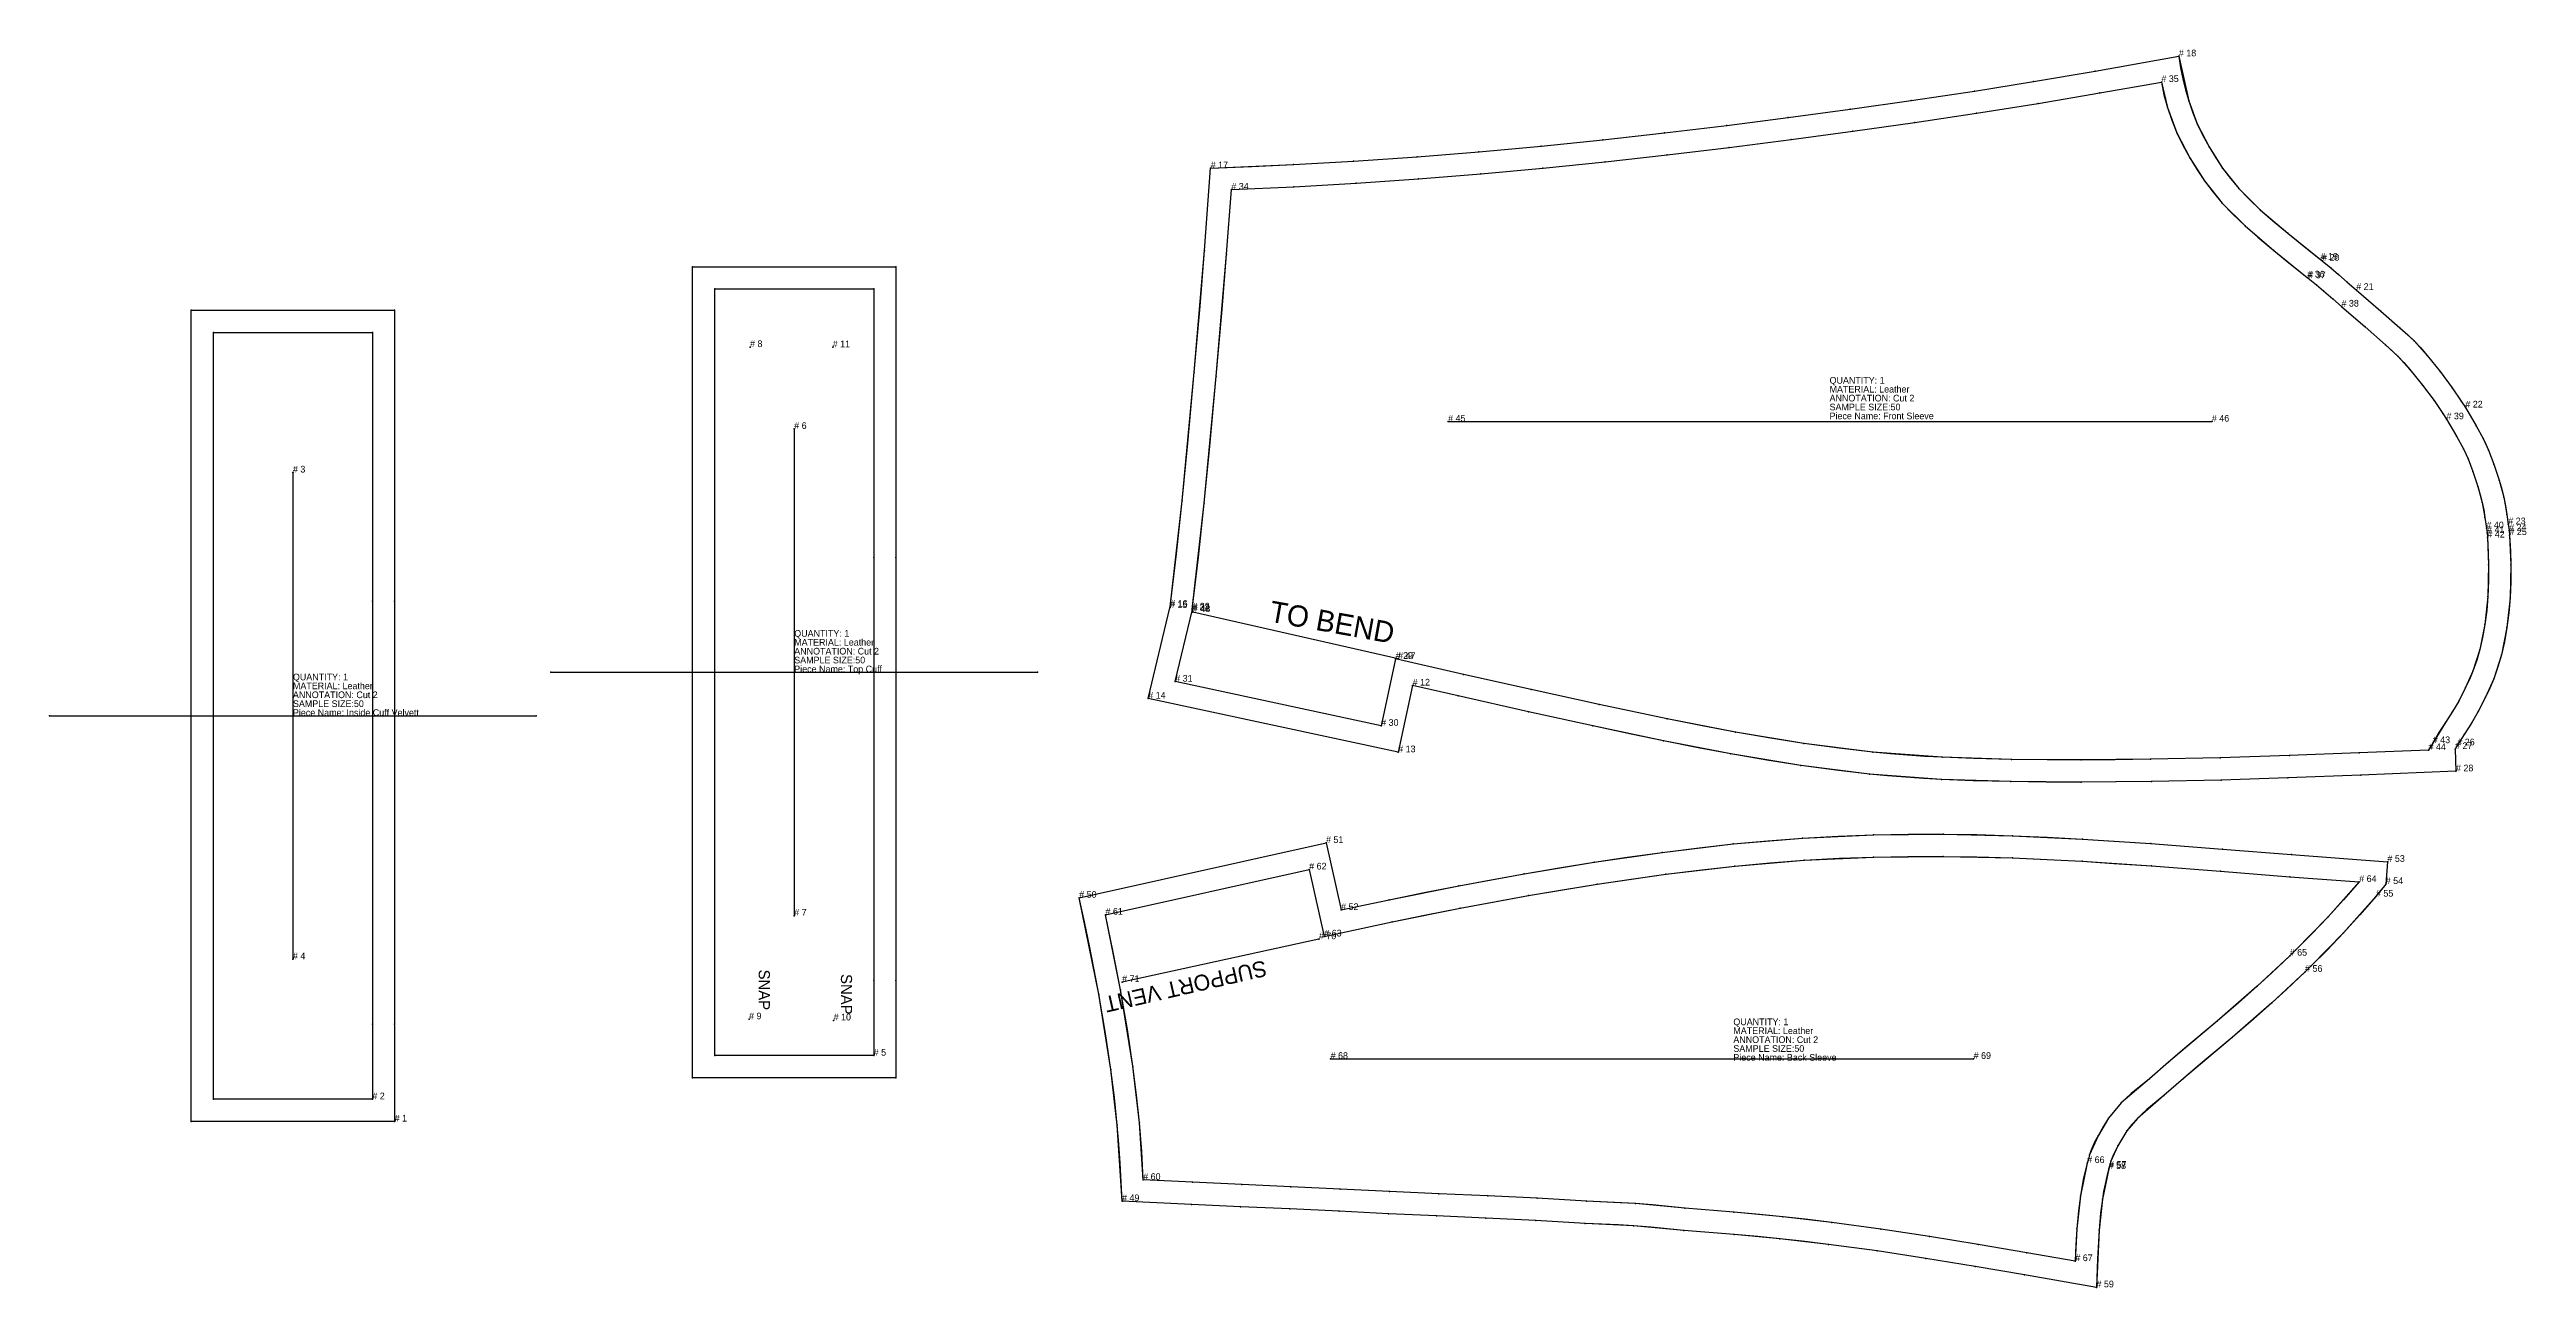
# Model space of a CAD drawing. Extents: x -8402 to 434, y -368 to 2685.
# Drawn here: x -6292 to -5178, y 2129 to 2685 of the extents above; entities that cross this region are included whole.
import ezdxf

# ---------------------------------------------------------------- set-up
doc = ezdxf.new("R2010")
doc.units = 0

# ---------------------------------------------------------------- blocks, each defined once
blk = doc.blocks.new('Inside Cuff Velvett_501')
at = {"layer": '1'}
blk.add_lwpolyline([(-6136.79, 2203.28), (-6228.25, 2203.28), (-6228.25, 2568), (-6136.79, 2568), (-6136.79, 2437.1899), (-6136.79, 2247.05), (-6136.79, 2203.28)], close=True, dxfattribs=at)
at = {"layer": '14'}
blk.add_lwpolyline([(-6146.79, 2213.28), (-6218.25, 2213.28), (-6218.25, 2558), (-6146.79, 2558), (-6146.79, 2437.1899), (-6146.79, 2247.05), (-6146.79, 2213.28)], close=True, dxfattribs=at)
at = {"layer": '2'}
for p in [(-6228.25, 2568), (-6136.79, 2568), (-6218.25, 2558), (-6146.79, 2558), (-6182.52, 2495.0601), (-6146.79, 2437.1899), (-6136.79, 2437.1899), (-6291.9399, 2385.6399), (-6073.1001, 2385.6399), (-6182.52, 2276.22), (-6146.79, 2247.05), (-6136.79, 2247.05), (-6218.25, 2213.28), (-6146.79, 2213.28), (-6228.25, 2203.28), (-6136.79, 2203.28)]:
    blk.add_point(p, dxfattribs=at)
at = {"layer": '4'}
for p in [(-6146.79, 2437.1899, 5), (-6136.79, 2437.1899, 5), (-6146.79, 2247.05, 5), (-6136.79, 2247.05, 5)]:
    blk.add_point(p, dxfattribs=at)
at = {"layer": '5'}
blk.add_line((-6291.9399, 2385.6399), (-6073.1001, 2385.6399), dxfattribs=at)
at = {"layer": '7'}
blk.add_line((-6182.52, 2495.0601), (-6182.52, 2276.22), dxfattribs=at)
at = {"layer": '84'}
blk.add_lwpolyline([(-6136.79, 2203.28), (-6228.25, 2203.28), (-6228.25, 2568), (-6136.79, 2568), (-6136.79, 2437.1899), (-6136.79, 2247.05), (-6136.79, 2203.28)], close=True, dxfattribs=at)
at = {"layer": '87'}
blk.add_lwpolyline([(-6146.79, 2213.28), (-6218.25, 2213.28), (-6218.25, 2558), (-6146.79, 2558), (-6146.79, 2437.1899), (-6146.79, 2247.05), (-6146.79, 2213.28)], close=True, dxfattribs=at)
at = {"layer": '1'}
for s, p in [('ANNOTATION: Cut 2', (-6182.5098, 2393.6299)), ('QUANTITY: 1', (-6182.5098, 2401.6299)), ('MATERIAL: Leather', (-6182.5098, 2397.6299)), ('SAMPLE SIZE:50', (-6182.5098, 2389.6299)), ('Piece Name: Inside Cuff Velvett', (-6182.5098, 2385.6299)), ('# 1', (-6136.79, 2203.28))]:
    blk.add_text(s, height=3, dxfattribs=at).set_placement(p)
at = {"layer": '14'}
blk.add_text('# 2', height=3, dxfattribs=at).set_placement((-6146.79, 2213.28))
at = {"layer": '7'}
for s, p in [('# 3', (-6182.52, 2495.0601)), ('# 4', (-6182.52, 2276.22))]:
    blk.add_text(s, height=3, dxfattribs=at).set_placement(p)
blk = doc.blocks.new('Top Cuff_502')
at = {"layer": '1'}
blk.add_lwpolyline([(-5911.3999, 2222.8799), (-6002.8599, 2222.8799), (-6002.8599, 2587.6001), (-5911.3999, 2587.6001), (-5911.3999, 2456.79), (-5911.3999, 2266.6499), (-5911.3999, 2222.8799)], close=True, dxfattribs=at)
at = {"layer": '13'}
for p in [(-5977.0098, 2551.45, 10), (-5939.8301, 2551.3501, 10), (-5977.4199, 2249.25, 10), (-5939.4199, 2248.73, 10)]:
    blk.add_point(p, dxfattribs=at)
at = {"layer": '14'}
blk.add_lwpolyline([(-5921.3999, 2232.8799), (-5992.8599, 2232.8799), (-5992.8599, 2577.6001), (-5921.3999, 2577.6001), (-5921.3999, 2456.79), (-5921.3999, 2266.6499), (-5921.3999, 2232.8799)], close=True, dxfattribs=at)
at = {"layer": '2'}
for p in [(-6002.8599, 2587.6001), (-5911.3999, 2587.6001), (-5992.8599, 2577.6001), (-5921.3999, 2577.6001), (-5957.1299, 2514.6599), (-5921.3999, 2456.79), (-5911.3999, 2456.79), (-6066.5498, 2405.24), (-5847.71, 2405.24), (-5957.1299, 2295.8201), (-5921.3999, 2266.6499), (-5911.3999, 2266.6499), (-5992.8599, 2232.8799), (-5921.3999, 2232.8799), (-6002.8599, 2222.8799), (-5911.3999, 2222.8799)]:
    blk.add_point(p, dxfattribs=at)
at = {"layer": '4'}
for p in [(-5921.3999, 2456.79, 5), (-5911.3999, 2456.79, 5), (-5921.3999, 2266.6499, 5), (-5911.3999, 2266.6499, 5)]:
    blk.add_point(p, dxfattribs=at)
at = {"layer": '5'}
blk.add_line((-6066.5498, 2405.24), (-5847.71, 2405.24), dxfattribs=at)
at = {"layer": '7'}
blk.add_line((-5957.1299, 2514.6599), (-5957.1299, 2295.8201), dxfattribs=at)
at = {"layer": '84'}
blk.add_lwpolyline([(-5911.3999, 2222.8799), (-6002.8599, 2222.8799), (-6002.8599, 2587.6001), (-5911.3999, 2587.6001), (-5911.3999, 2456.79), (-5911.3999, 2266.6499), (-5911.3999, 2222.8799)], close=True, dxfattribs=at)
at = {"layer": '87'}
blk.add_lwpolyline([(-5921.3999, 2232.8799), (-5992.8599, 2232.8799), (-5992.8599, 2577.6001), (-5921.3999, 2577.6001), (-5921.3999, 2456.79), (-5921.3999, 2266.6499), (-5921.3999, 2232.8799)], close=True, dxfattribs=at)
at = {"layer": '1'}
for s, p in [('QUANTITY: 1', (-5957.1201, 2421.23)), ('MATERIAL: Leather', (-5957.1201, 2417.23)), ('ANNOTATION: Cut 2', (-5957.1201, 2413.23)), ('SAMPLE SIZE:50', (-5957.1201, 2409.23)), ('Piece Name: Top Cuff', (-5957.1201, 2405.23))]:
    blk.add_text(s, height=3, dxfattribs=at).set_placement(p)
at = {"layer": '13'}
for s, p in [('# 8', (-5977.0098, 2551.45)), ('# 11', (-5939.8301, 2551.3501)), ('# 9', (-5977.4199, 2249.25)), ('# 10', (-5939.4199, 2248.73))]:
    blk.add_text(s, height=3, dxfattribs=at).set_placement(p)
at = {"layer": '14'}
blk.add_text('# 5', height=3, dxfattribs=at).set_placement((-5921.3999, 2232.8799))
at = {"layer": '15'}
for p in [(-5973.0801, 2271.5601), (-5936.1299, 2269.5701)]:
    blk.add_text('SNAP', height=5, rotation=270, dxfattribs=at).set_placement(p)
at = {"layer": '7'}
for s, p in [('# 6', (-5957.1299, 2514.6599)), ('# 7', (-5957.1299, 2295.8201))]:
    blk.add_text(s, height=3, dxfattribs=at).set_placement(p)
blk = doc.blocks.new('Front Sleeve_503')
at = {"layer": '1'}
blk.add_lwpolyline([(-5679.1001, 2399.28), (-5685.5898, 2369.3), (-5797.9702, 2393.3999), (-5788.21, 2434.1699), (-5788.0801, 2434.7), (-5782.7202, 2482.29), (-5777.2598, 2540.1001), (-5772.6201, 2594.8999), (-5769.9102, 2631.8501), (-5732.73, 2633.5), (-5705.7202, 2635.03), (-5677.0698, 2637.03), (-5649.3799, 2639.26), (-5621.3701, 2641.8401), (-5593.6499, 2644.6599), (-5565.8701, 2647.75), (-5537.8501, 2651.1101), (-5510.2998, 2654.6201), (-5482.4399, 2658.3701), (-5454.96, 2662.28), (-5426.4302, 2666.5701), (-5399.9502, 2670.8), (-5372.27, 2675.48), (-5334.6099, 2682.1799), (-5330.1802, 2662.1201), (-5326.3101, 2651.8701), (-5321, 2641.55), (-5314.9199, 2631.96), (-5307.6201, 2622.79), (-5298.02, 2613.2), (-5285.6401, 2602.6001), (-5270.8901, 2590.78), (-5270.21, 2590.23), (-5266.3101, 2587.0901), (-5262.79, 2584.0701), (-5258.8799, 2580.6699), (-5254.8501, 2577.1499), (-5243.8198, 2567.6599), (-5235.1899, 2560.1599), (-5228.8301, 2554.21), (-5222.9502, 2547.7), (-5217.1299, 2540.46), (-5211.6602, 2533.1101), (-5207.6201, 2527.1499), (-5205.7998, 2524.28), (-5200.9399, 2515.99), (-5197.73, 2510.28), (-5195.3799, 2505.1499), (-5193.0098, 2498.8501), (-5190.6401, 2491.6399), (-5188.5298, 2483.9199), (-5187.0898, 2476.24), (-5186.5, 2471.8), (-5186.0898, 2468.9199), (-5185.96, 2466.9399), (-5185.3398, 2453.6101), (-5185.6499, 2438.75), (-5187.0898, 2425.3301), (-5189.5498, 2413.1201), (-5193.0601, 2402.26), (-5196.6699, 2394), (-5200.0098, 2387.54), (-5202.98, 2382.3501), (-5206.3301, 2377.26), (-5209.4199, 2372.3899), (-5210.4102, 2370.72), (-5210, 2360.72), (-5252.77, 2358.99), (-5285.6099, 2357.74), (-5315.5098, 2356.8101), (-5346.9399, 2356.1101), (-5378.52, 2355.8501), (-5410.1201, 2356.1001), (-5441.3501, 2357.02), (-5473.71, 2359.48), (-5504.5898, 2363.3701), (-5536.0098, 2368.5601), (-5566.29, 2374.4199), (-5598.04, 2381.1599), (-5626.9502, 2387.52), (-5658.6899, 2394.6001), (-5679.1001, 2399.28)], close=True, dxfattribs=at)
at = {"layer": '14'}
blk.add_lwpolyline([(-5686.73, 2411.29), (-5693.25, 2381.1699), (-5785.8501, 2401.03), (-5778.2202, 2432.8899), (-5778.1499, 2433.46), (-5772.77, 2481.3401), (-5767.3799, 2538.3301), (-5762.7202, 2593.27), (-5760.5898, 2622.25), (-5732.54, 2623.5), (-5704.5, 2625.0901), (-5676.48, 2627.04), (-5648.4902, 2629.3), (-5620.5298, 2631.8701), (-5592.5898, 2634.72), (-5564.6802, 2637.8201), (-5536.7998, 2641.1599), (-5508.9399, 2644.71), (-5481.1099, 2648.46), (-5453.3101, 2652.4099), (-5425.54, 2656.5901), (-5397.8101, 2661.02), (-5370.1201, 2665.7), (-5342.4702, 2670.6201), (-5339.7402, 2659.1599), (-5335.4702, 2647.8501), (-5329.6299, 2636.49), (-5323.0601, 2626.1499), (-5315.1201, 2616.1699), (-5304.8599, 2605.8999), (-5291.9502, 2594.8401), (-5276.8599, 2582.75), (-5276.4102, 2582.3899), (-5272.73, 2579.4199), (-5269.5898, 2576.73), (-5265.4502, 2573.1299), (-5261.4902, 2569.6699), (-5250.8501, 2560.52), (-5241.6299, 2552.51), (-5236, 2547.24), (-5230.71, 2541.3899), (-5225.0098, 2534.3), (-5219.8599, 2527.3799), (-5215.98, 2521.6599), (-5214.29, 2518.99), (-5209.7998, 2511.3401), (-5206.6401, 2505.72), (-5204.5898, 2501.25), (-5202.4702, 2495.5901), (-5200.23, 2488.78), (-5198.2598, 2481.5801), (-5196.98, 2474.76), (-5196.3398, 2469.97), (-5196.04, 2467.8999), (-5195.9102, 2465.8301), (-5195.3398, 2453.55), (-5195.6299, 2439.3701), (-5196.9902, 2426.8), (-5199.2598, 2415.52), (-5202.4199, 2405.8), (-5205.6899, 2398.3301), (-5208.7998, 2392.3201), (-5211.52, 2387.55), (-5214.71, 2382.71), (-5220.4502, 2373.3799), (-5222.3501, 2370.23), (-5253.5698, 2368.96), (-5284.7998, 2367.78), (-5316.04, 2366.8), (-5347.2798, 2366.1101), (-5378.5298, 2365.8501), (-5409.7798, 2366.1001), (-5441.0098, 2367.01), (-5472.1699, 2369.3701), (-5503.1699, 2373.27), (-5534, 2378.3601), (-5564.6802, 2384.3), (-5595.25, 2390.79), (-5625.77, 2397.5), (-5656.27, 2404.3101), (-5686.73, 2411.29)], close=True, dxfattribs=at)
at = {"layer": '2'}
for p in [(-5334.6099, 2682.1799), (-5342.4702, 2670.6201), (-5769.9102, 2631.8501), (-5760.5898, 2622.25), (-5270.8901, 2590.78), (-5276.8599, 2582.75), (-5254.8501, 2577.1499), (-5261.4902, 2569.6699), (-5663.1299, 2517.9399), (-5319.77, 2517.9399), (-5214.29, 2518.99), (-5205.7998, 2524.28), (-5196.04, 2467.8999), (-5186.0898, 2468.9199), (-5788.21, 2434.1699), (-5788.0801, 2434.7), (-5778.2202, 2432.8899), (-5777.8799, 2432.3401), (-5686.73, 2411.29), (-5685.5898, 2411.23), (-5785.8501, 2401.03), (-5679.1001, 2399.28), (-5797.9702, 2393.3999), (-5693.25, 2381.1699), (-5220.4502, 2373.3799), (-5209.4199, 2372.3899), (-5685.5898, 2369.3), (-5222.3501, 2370.23), (-5210.4102, 2370.72), (-5210, 2360.72)]:
    blk.add_point(p, dxfattribs=at)
at = {"layer": '3'}
for p in [(-5372.27, 2675.48), (-5454.96, 2662.28), (-5426.4302, 2666.5701), (-5399.9502, 2670.8), (-5370.1201, 2665.7), (-5330.1802, 2662.1201), (-5537.8501, 2651.1101), (-5510.2998, 2654.6201), (-5482.4399, 2658.3701), (-5453.3101, 2652.4099), (-5425.54, 2656.5901), (-5397.8101, 2661.02), (-5339.7402, 2659.1599), (-5326.3101, 2651.8701), (-5621.3701, 2641.8401), (-5593.6499, 2644.6599), (-5565.8701, 2647.75), (-5536.7998, 2641.1599), (-5508.9399, 2644.71), (-5481.1099, 2648.46), (-5335.4702, 2647.8501), (-5321, 2641.55), (-5732.73, 2633.5), (-5705.7202, 2635.03), (-5677.0698, 2637.03), (-5649.3799, 2639.26), (-5648.4902, 2629.3), (-5620.5298, 2631.8701), (-5592.5898, 2634.72), (-5564.6802, 2637.8201), (-5329.6299, 2636.49), (-5314.9199, 2631.96), (-5732.54, 2623.5), (-5704.5, 2625.0901), (-5676.48, 2627.04), (-5323.0601, 2626.1499), (-5307.6201, 2622.79), (-5315.1201, 2616.1699), (-5304.8599, 2605.8999), (-5298.02, 2613.2), (-5772.6201, 2594.8999), (-5291.9502, 2594.8401), (-5285.6401, 2602.6001), (-5762.7202, 2593.27), (-5270.21, 2590.23), (-5266.3101, 2587.0901), (-5262.79, 2584.0701), (-5276.4102, 2582.3899), (-5272.73, 2579.4199), (-5269.5898, 2576.73), (-5265.4502, 2573.1299), (-5258.8799, 2580.6699), (-5243.8198, 2567.6599), (-5250.8501, 2560.52), (-5241.6299, 2552.51), (-5235.1899, 2560.1599), (-5228.8301, 2554.21), (-5777.2598, 2540.1001), (-5236, 2547.24), (-5230.71, 2541.3899), (-5222.9502, 2547.7), (-5217.1299, 2540.46), (-5767.3799, 2538.3301), (-5225.0098, 2534.3), (-5211.6602, 2533.1101), (-5219.8599, 2527.3799), (-5215.98, 2521.6599), (-5207.6201, 2527.1499), (-5209.7998, 2511.3401), (-5206.6401, 2505.72), (-5200.9399, 2515.99), (-5197.73, 2510.28), (-5204.5898, 2501.25), (-5202.4702, 2495.5901), (-5195.3799, 2505.1499), (-5193.0098, 2498.8501), (-5200.23, 2488.78), (-5190.6401, 2491.6399), (-5188.5298, 2483.9199), (-5782.7202, 2482.29), (-5772.77, 2481.3401), (-5198.2598, 2481.5801), (-5196.98, 2474.76), (-5187.0898, 2476.24), (-5196.3398, 2469.97), (-5195.9102, 2465.8301), (-5186.5, 2471.8), (-5185.96, 2466.9399), (-5195.3398, 2453.55), (-5185.3398, 2453.6101), (-5195.6299, 2439.3701), (-5778.1499, 2433.46), (-5185.6499, 2438.75), (-5196.9902, 2426.8), (-5187.0898, 2425.3301), (-5202.4199, 2405.8), (-5199.2598, 2415.52), (-5189.5498, 2413.1201), (-5658.6899, 2394.6001), (-5656.27, 2404.3101), (-5625.77, 2397.5), (-5205.6899, 2398.3301), (-5193.0601, 2402.26), (-5626.9502, 2387.52), (-5595.25, 2390.79), (-5564.6802, 2384.3), (-5211.52, 2387.55), (-5208.7998, 2392.3201), (-5200.0098, 2387.54), (-5196.6699, 2394), (-5598.04, 2381.1599), (-5566.29, 2374.4199), (-5534, 2378.3601), (-5503.1699, 2373.27), (-5214.71, 2382.71), (-5206.3301, 2377.26), (-5202.98, 2382.3501), (-5536.0098, 2368.5601), (-5504.5898, 2363.3701), (-5472.1699, 2369.3701), (-5441.0098, 2367.01), (-5409.7798, 2366.1001), (-5378.5298, 2365.8501), (-5347.2798, 2366.1101), (-5316.04, 2366.8), (-5284.7998, 2367.78), (-5253.5698, 2368.96), (-5473.71, 2359.48), (-5441.3501, 2357.02), (-5410.1201, 2356.1001), (-5378.52, 2355.8501), (-5346.9399, 2356.1101), (-5315.5098, 2356.8101), (-5285.6099, 2357.74), (-5252.77, 2358.99)]:
    blk.add_point(p, dxfattribs=at)
at = {"layer": '4'}
for p in [(-5270.21, 2590.23, 5), (-5276.4102, 2582.3899, 5), (-5254.8501, 2577.1499, 5), (-5261.4902, 2569.6699, 5), (-5214.29, 2518.99, 5), (-5205.7998, 2524.28, 5), (-5196.04, 2467.8999, 5), (-5186.0898, 2468.9199, 5), (-5788.21, 2434.1699, 5), (-5778.1499, 2433.46, 5)]:
    blk.add_point(p, dxfattribs=at)
at = {"layer": '5'}
blk.add_line((-5663.1299, 2517.9399), (-5319.77, 2517.9399), dxfattribs=at)
at = {"layer": '7'}
blk.add_line((-5663.1299, 2517.9399), (-5319.77, 2517.9399), dxfattribs=at)
at = {"layer": '8'}
blk.add_lwpolyline([(-5685.5898, 2411.23), (-5777.8799, 2432.3401)], dxfattribs=at)
at = {"layer": '84'}
blk.add_lwpolyline([(-5679.1001, 2399.28), (-5685.5898, 2369.3), (-5797.9702, 2393.3999), (-5788.21, 2434.1699), (-5788.0801, 2434.7), (-5785.29, 2458.48), (-5782.7202, 2482.29), (-5780.1699, 2508.1899), (-5777.2598, 2540.1001), (-5774.6699, 2569.8701), (-5772.6201, 2594.8999), (-5769.9102, 2631.8501), (-5751.3198, 2632.6101), (-5732.73, 2633.5), (-5705.7202, 2635.03), (-5677.0698, 2637.03), (-5649.3799, 2639.26), (-5621.3701, 2641.8401), (-5593.6499, 2644.6599), (-5565.8701, 2647.75), (-5537.8501, 2651.1101), (-5510.2998, 2654.6201), (-5482.4399, 2658.3701), (-5454.96, 2662.28), (-5426.4302, 2666.5701), (-5399.9502, 2670.8), (-5372.27, 2675.48), (-5334.6099, 2682.1799), (-5333.8398, 2677.0701), (-5332.8398, 2672.03), (-5331.6201, 2667.04), (-5330.1802, 2662.1201), (-5328.3501, 2656.8301), (-5326.3101, 2651.8701), (-5323.9102, 2646.8799), (-5321, 2641.55), (-5317.96, 2636.51), (-5314.9199, 2631.96), (-5311.3999, 2627.27), (-5307.6201, 2622.79), (-5303.1899, 2618.1201), (-5298.02, 2613.2), (-5292.5098, 2608.3401), (-5285.6401, 2602.6001), (-5278.2998, 2596.6499), (-5270.8901, 2590.78), (-5270.21, 2590.23), (-5266.3101, 2587.0901), (-5262.79, 2584.0701), (-5258.8799, 2580.6699), (-5254.8501, 2577.1499), (-5243.8198, 2567.6599), (-5235.1899, 2560.1599), (-5231.6401, 2556.9399), (-5228.8301, 2554.21), (-5226, 2551.21), (-5222.9502, 2547.7), (-5217.1299, 2540.46), (-5211.6602, 2533.1101), (-5207.6201, 2527.1499), (-5205.7998, 2524.28), (-5200.9399, 2515.99), (-5197.73, 2510.28), (-5196.54, 2507.8301), (-5195.3799, 2505.1499), (-5193.0098, 2498.8501), (-5190.6401, 2491.6399), (-5189.46, 2487.5901), (-5188.5298, 2483.9199), (-5187.73, 2480.1299), (-5187.0898, 2476.24), (-5186.5, 2471.8), (-5186.0898, 2468.9199), (-5185.96, 2466.9399), (-5185.5498, 2459.6499), (-5185.3398, 2453.6101), (-5185.3398, 2446.0701), (-5185.6499, 2438.75), (-5186.23, 2431.99), (-5187.0898, 2425.3301), (-5188.2002, 2418.97), (-5189.5498, 2413.1201), (-5191.1401, 2407.6599), (-5193.0601, 2402.26), (-5194.7598, 2398.1499), (-5196.6699, 2394), (-5200.0098, 2387.54), (-5202.98, 2382.3501), (-5206.3301, 2377.26), (-5209.4199, 2372.3899), (-5210.4102, 2370.72), (-5210, 2360.72), (-5252.77, 2358.99), (-5285.6099, 2357.74), (-5315.5098, 2356.8101), (-5346.9399, 2356.1101), (-5362.8701, 2355.9199), (-5378.52, 2355.8501), (-5394.21, 2355.9099), (-5410.1201, 2356.1001), (-5427.1299, 2356.47), (-5441.3501, 2357.02), (-5449.4199, 2357.47), (-5457.5098, 2358.03), (-5465.6099, 2358.7), (-5473.71, 2359.48), (-5488.8101, 2361.21), (-5504.5898, 2363.3701), (-5519.8799, 2365.76), (-5536.0098, 2368.5601), (-5550.71, 2371.3201), (-5566.29, 2374.4199), (-5580.8599, 2377.46), (-5598.04, 2381.1599), (-5626.9502, 2387.52), (-5658.6899, 2394.6001), (-5679.1001, 2399.28)], close=True, dxfattribs=at)
at = {"layer": '85'}
blk.add_lwpolyline([(-5685.5898, 2411.23), (-5777.8799, 2432.3401)], dxfattribs=at)
at = {"layer": '87'}
blk.add_lwpolyline([(-5686.73, 2411.29), (-5693.25, 2381.1699), (-5785.8501, 2401.03), (-5778.2202, 2432.8899), (-5778.1499, 2433.46), (-5775.3799, 2457.05), (-5772.77, 2481.3401), (-5770.2598, 2506.9099), (-5767.3799, 2538.3301), (-5764.75, 2568.3799), (-5762.7202, 2593.27), (-5760.5898, 2622.25), (-5732.54, 2623.5), (-5704.5, 2625.0901), (-5676.48, 2627.04), (-5648.4902, 2629.3), (-5620.5298, 2631.8701), (-5592.5898, 2634.72), (-5564.6802, 2637.8201), (-5536.7998, 2641.1599), (-5508.9399, 2644.71), (-5481.1099, 2648.46), (-5453.3101, 2652.4099), (-5425.54, 2656.5901), (-5397.8101, 2661.02), (-5370.1201, 2665.7), (-5342.4702, 2670.6201), (-5341.29, 2664.8401), (-5339.7402, 2659.1599), (-5337.7998, 2653.51), (-5335.4702, 2647.8501), (-5332.79, 2642.28), (-5329.6299, 2636.49), (-5326.3701, 2631.1001), (-5323.0601, 2626.1499), (-5319.23, 2621.04), (-5315.1201, 2616.1699), (-5310.3701, 2611.1499), (-5304.8599, 2605.8999), (-5299.1099, 2600.8301), (-5291.9502, 2594.8401), (-5284.4399, 2588.75), (-5276.8599, 2582.75), (-5276.4102, 2582.3899), (-5272.73, 2579.4199), (-5269.5898, 2576.73), (-5265.4502, 2573.1299), (-5261.4902, 2569.6699), (-5250.8501, 2560.52), (-5241.6299, 2552.51), (-5238.48, 2549.6499), (-5236, 2547.24), (-5233.46, 2544.55), (-5230.71, 2541.3899), (-5225.0098, 2534.3), (-5219.8599, 2527.3799), (-5215.98, 2521.6599), (-5214.29, 2518.99), (-5209.7998, 2511.3401), (-5206.6401, 2505.72), (-5204.5898, 2501.25), (-5202.4702, 2495.5901), (-5200.23, 2488.78), (-5199.1201, 2484.99), (-5198.2598, 2481.5801), (-5197.5601, 2478.22), (-5196.98, 2474.76), (-5196.3398, 2469.97), (-5196.04, 2467.8999), (-5195.9102, 2465.8301), (-5195.5298, 2459), (-5195.3398, 2453.55), (-5195.3301, 2446.3501), (-5195.6299, 2439.3701), (-5196.1802, 2433.0701), (-5196.9902, 2426.8), (-5198.0298, 2420.8799), (-5199.2598, 2415.52), (-5200.6899, 2410.6499), (-5202.4199, 2405.8), (-5203.96, 2402.0701), (-5205.6899, 2398.3301), (-5208.7998, 2392.3201), (-5211.52, 2387.55), (-5214.71, 2382.71), (-5217.6602, 2378.1001), (-5220.4502, 2373.3799), (-5222.3501, 2370.23), (-5253.5698, 2368.96), (-5284.7998, 2367.78), (-5316.04, 2366.8), (-5347.2798, 2366.1101), (-5363.1802, 2365.9199), (-5378.5298, 2365.8501), (-5393.8701, 2365.9099), (-5409.7798, 2366.1001), (-5426.8799, 2366.47), (-5441.0098, 2367.01), (-5448.7798, 2367.4399), (-5456.5601, 2367.98), (-5464.3599, 2368.6201), (-5472.1699, 2369.3701), (-5487.2998, 2371.1001), (-5503.1699, 2373.27), (-5518.1802, 2375.6201), (-5534, 2378.3601), (-5548.8799, 2381.1499), (-5564.6802, 2384.3), (-5595.25, 2390.79), (-5625.77, 2397.5), (-5656.27, 2404.3101), (-5686.73, 2411.29)], close=True, dxfattribs=at)
at = {"layer": '1'}
for s, p in [('# 18', (-5334.6099, 2682.1799)), ('# 17', (-5769.9102, 2631.8501)), ('# 19', (-5270.8901, 2590.78)), ('# 20', (-5270.21, 2590.23)), ('# 21', (-5254.8501, 2577.1499)), ('ANNOTATION: Cut 2', (-5491.6401, 2527.01)), ('QUANTITY: 1', (-5491.6401, 2535.01)), ('MATERIAL: Leather', (-5491.6401, 2531.01)), ('SAMPLE SIZE:50', (-5491.6401, 2523.01)), ('Piece Name: Front Sleeve', (-5491.6401, 2519.01)), ('# 22', (-5205.7998, 2524.28)), ('# 23', (-5186.5, 2471.8)), ('# 24', (-5186.0898, 2468.9199)), ('# 25', (-5185.96, 2466.9399)), ('# 15', (-5788.21, 2434.1699)), ('# 16', (-5788.0801, 2434.7)), ('# 14', (-5797.9702, 2393.3999)), ('# 12', (-5679.1001, 2399.28)), ('# 13', (-5685.5898, 2369.3)), ('# 27', (-5210.4102, 2370.72)), ('# 26', (-5209.4199, 2372.3899)), ('# 28', (-5210, 2360.72))]:
    blk.add_text(s, height=3, dxfattribs=at).set_placement(p)
at = {"layer": '14'}
for s, p in [('# 35', (-5342.4702, 2670.6201)), ('# 34', (-5760.5898, 2622.25)), ('# 36', (-5276.8599, 2582.75)), ('# 37', (-5276.4102, 2582.3899)), ('# 38', (-5261.4902, 2569.6699)), ('# 39', (-5214.29, 2518.99)), ('# 40', (-5196.3398, 2469.97)), ('# 41', (-5196.04, 2467.8999)), ('# 42', (-5195.9102, 2465.8301)), ('# 32', (-5778.2202, 2432.8899)), ('# 33', (-5778.1499, 2433.46)), ('# 29', (-5686.73, 2411.29)), ('# 31', (-5785.8501, 2401.03)), ('# 30', (-5693.25, 2381.1699)), ('# 44', (-5222.3501, 2370.23)), ('# 43', (-5220.4502, 2373.3799))]:
    blk.add_text(s, height=3, dxfattribs=at).set_placement(p)
at = {"layer": '15'}
blk.add_text('TO BEND', height=9.52, rotation=349.8, dxfattribs=at).set_placement((-5743.9902, 2428.1101))
at = {"layer": '7'}
for s, p in [('# 45', (-5663.1299, 2517.9399)), ('# 46', (-5319.77, 2517.9399))]:
    blk.add_text(s, height=3, dxfattribs=at).set_placement(p)
at = {"layer": '8'}
for s, p in [('# 48', (-5777.8799, 2432.3401)), ('# 47', (-5685.5898, 2411.23))]:
    blk.add_text(s, height=3, dxfattribs=at).set_placement(p)
blk = doc.blocks.new('Back Sleeve_504')
at = {"layer": '1'}
blk.add_lwpolyline([(-5809.75, 2167.47), (-5811.8701, 2201.6001), (-5814.7598, 2226.6899), (-5820.23, 2260.53), (-5828.9902, 2303.8799), (-5718.04, 2328.5), (-5711.2598, 2298.3701), (-5689.6001, 2302.99), (-5658.3501, 2309.23), (-5628.9502, 2314.6399), (-5597.4102, 2319.9199), (-5566.9502, 2324.27), (-5535.02, 2328.05), (-5503.79, 2330.6799), (-5471.8599, 2332.1899), (-5440.4302, 2332.49), (-5409.4302, 2331.77), (-5377.8999, 2330.27), (-5347.2598, 2328.21), (-5315.0498, 2325.76), (-5283.8999, 2323.3101), (-5240.8301, 2320.02), (-5241.5898, 2310.05), (-5245.9902, 2304.3799), (-5260.5601, 2288.0901), (-5275.25, 2273.1101), (-5277.8701, 2270.5901), (-5292.7402, 2256.6299), (-5310.5601, 2241.1001), (-5332.4702, 2222.6001), (-5341.3501, 2214.9099), (-5353.2598, 2204.6799), (-5357.9302, 2199.04), (-5362.0601, 2192.29), (-5365.1299, 2185.51), (-5365.6802, 2183.3899), (-5365.9902, 2182.47), (-5366.1602, 2181.99), (-5369, 2168.3101), (-5370.4502, 2154.3899), (-5371.6401, 2128.71), (-5403.9502, 2134.3301), (-5426.1699, 2138.1001), (-5448.3101, 2141.75), (-5470.2798, 2145.0601), (-5492.0498, 2147.97), (-5514.02, 2150.5701), (-5534.54, 2152.49), (-5557.1401, 2154.3501), (-5579.8301, 2156.4199), (-5601.4902, 2157.45), (-5623.6499, 2158.8201), (-5646.1899, 2159.8601), (-5668.3599, 2160.8201), (-5690.02, 2161.8401), (-5712.1499, 2162.9299), (-5734.29, 2163.97), (-5756.4199, 2164.98), (-5778.5698, 2165.99), (-5809.75, 2167.47)], close=True, dxfattribs=at)
at = {"layer": '14'}
blk.add_lwpolyline([(-5800.2402, 2177.03), (-5801.9199, 2202.6101), (-5804.8599, 2228.1299), (-5810.4199, 2262.47), (-5817.1802, 2296.26), (-5725.6099, 2316.5801), (-5718.8301, 2286.47), (-5688.29, 2293.05), (-5657.6499, 2299.1799), (-5626.9302, 2304.8501), (-5596.1099, 2310), (-5565.1899, 2314.4199), (-5534.1602, 2318.0801), (-5503.0298, 2320.71), (-5471.8198, 2322.1899), (-5440.5801, 2322.49), (-5409.3501, 2321.76), (-5378.1401, 2320.26), (-5346.9702, 2318.1599), (-5315.8198, 2315.79), (-5284.6699, 2313.3401), (-5253.52, 2310.96), (-5267.6699, 2295.1299), (-5282.1602, 2280.3401), (-5284.77, 2277.8301), (-5299.3701, 2264.1201), (-5317.4399, 2248.3701), (-5339.29, 2229.9299), (-5347.8701, 2222.5), (-5360.4702, 2211.6101), (-5366.1802, 2204.71), (-5370.9302, 2196.9099), (-5374.75, 2188.26), (-5375.2598, 2186.29), (-5375.8101, 2184.6001), (-5378.8799, 2169.8701), (-5380.4199, 2155.0801), (-5381.1602, 2140.51), (-5403, 2144.3101), (-5424.8501, 2148.02), (-5446.7202, 2151.6201), (-5468.6401, 2154.9299), (-5490.6099, 2157.8601), (-5512.6201, 2160.48), (-5534.6899, 2162.54), (-5556.7798, 2164.3601), (-5578.8501, 2166.3799), (-5600.9902, 2167.4399), (-5623.1099, 2168.8101), (-5645.25, 2169.8301), (-5667.3901, 2170.79), (-5689.54, 2171.8301), (-5711.6699, 2172.9199), (-5733.8198, 2173.96), (-5755.96, 2174.97), (-5778.1001, 2175.98), (-5800.2402, 2177.03)], close=True, dxfattribs=at)
at = {"layer": '2'}
for p in [(-5718.04, 2328.5), (-5725.6099, 2316.5801), (-5240.8301, 2320.02), (-5253.52, 2310.96), (-5241.5898, 2310.05), (-5828.9902, 2303.8799), (-5817.1802, 2296.26), (-5711.2598, 2298.3701), (-5245.9902, 2304.3799), (-5721.23, 2285.24), (-5718.8301, 2286.47), (-5809.71, 2265.98), (-5715.98, 2231.4399), (-5426.8799, 2231.4399), (-5375.8101, 2184.6001), (-5800.2402, 2177.03), (-5366.1602, 2181.99), (-5809.75, 2167.47), (-5381.1602, 2140.51), (-5371.6401, 2128.71)]:
    blk.add_point(p, dxfattribs=at)
at = {"layer": '3'}
for p in [(-5535.02, 2328.05), (-5503.79, 2330.6799), (-5471.8599, 2332.1899), (-5440.4302, 2332.49), (-5409.4302, 2331.77), (-5377.8999, 2330.27), (-5347.2598, 2328.21), (-5597.4102, 2319.9199), (-5566.9502, 2324.27), (-5534.1602, 2318.0801), (-5503.0298, 2320.71), (-5471.8198, 2322.1899), (-5440.5801, 2322.49), (-5409.3501, 2321.76), (-5378.1401, 2320.26), (-5346.9702, 2318.1599), (-5315.0498, 2325.76), (-5283.8999, 2323.3101), (-5658.3501, 2309.23), (-5628.9502, 2314.6399), (-5596.1099, 2310), (-5565.1899, 2314.4199), (-5315.8198, 2315.79), (-5284.6699, 2313.3401), (-5689.6001, 2302.99), (-5657.6499, 2299.1799), (-5626.9302, 2304.8501), (-5267.6699, 2295.1299), (-5688.29, 2293.05), (-5260.5601, 2288.0901), (-5284.77, 2277.8301), (-5282.1602, 2280.3401), (-5275.25, 2273.1101), (-5810.4199, 2262.47), (-5299.3701, 2264.1201), (-5277.8701, 2270.5901), (-5820.23, 2260.53), (-5292.7402, 2256.6299), (-5317.4399, 2248.3701), (-5310.5601, 2241.1001), (-5804.8599, 2228.1299), (-5339.29, 2229.9299), (-5814.7598, 2226.6899), (-5347.8701, 2222.5), (-5332.4702, 2222.6001), (-5360.4702, 2211.6101), (-5341.3501, 2214.9099), (-5811.8701, 2201.6001), (-5801.9199, 2202.6101), (-5370.9302, 2196.9099), (-5366.1802, 2204.71), (-5357.9302, 2199.04), (-5353.2598, 2204.6799), (-5375.2598, 2186.29), (-5374.75, 2188.26), (-5365.6802, 2183.3899), (-5365.1299, 2185.51), (-5362.0601, 2192.29), (-5778.1001, 2175.98), (-5755.96, 2174.97), (-5733.8198, 2173.96), (-5711.6699, 2172.9199), (-5689.54, 2171.8301), (-5365.9902, 2182.47), (-5778.5698, 2165.99), (-5756.4199, 2164.98), (-5734.29, 2163.97), (-5712.1499, 2162.9299), (-5690.02, 2161.8401), (-5668.3599, 2160.8201), (-5667.3901, 2170.79), (-5645.25, 2169.8301), (-5623.1099, 2168.8101), (-5600.9902, 2167.4399), (-5578.8501, 2166.3799), (-5556.7798, 2164.3601), (-5534.6899, 2162.54), (-5512.6201, 2160.48), (-5378.8799, 2169.8701), (-5369, 2168.3101), (-5646.1899, 2159.8601), (-5623.6499, 2158.8201), (-5601.4902, 2157.45), (-5579.8301, 2156.4199), (-5557.1401, 2154.3501), (-5534.54, 2152.49), (-5514.02, 2150.5701), (-5490.6099, 2157.8601), (-5468.6401, 2154.9299), (-5446.7202, 2151.6201), (-5380.4199, 2155.0801), (-5370.4502, 2154.3899), (-5492.0498, 2147.97), (-5470.2798, 2145.0601), (-5448.3101, 2141.75), (-5424.8501, 2148.02), (-5403, 2144.3101), (-5426.1699, 2138.1001), (-5403.9502, 2134.3301)]:
    blk.add_point(p, dxfattribs=at)
at = {"layer": '4'}
for p in [(-5284.77, 2277.8301, 5), (-5277.8701, 2270.5901, 5), (-5375.8101, 2184.6001, 5), (-5365.9902, 2182.47, 5)]:
    blk.add_point(p, dxfattribs=at)
at = {"layer": '5'}
blk.add_line((-5715.98, 2231.4399), (-5426.8799, 2231.4399), dxfattribs=at)
at = {"layer": '7'}
blk.add_line((-5715.98, 2231.4399), (-5426.8799, 2231.4399), dxfattribs=at)
at = {"layer": '8'}
blk.add_lwpolyline([(-5721.23, 2285.24), (-5809.71, 2265.98)], dxfattribs=at)
at = {"layer": '84'}
blk.add_lwpolyline([(-5809.75, 2167.47), (-5810.0801, 2176.02), (-5810.5498, 2184.5601), (-5811.1401, 2193.0801), (-5811.8701, 2201.6001), (-5813.1699, 2214.0801), (-5814.7598, 2226.6899), (-5817.1699, 2242.78), (-5820.23, 2260.53), (-5822.2598, 2271.3999), (-5824.3999, 2282.25), (-5826.6401, 2293.0701), (-5828.9902, 2303.8799), (-5718.04, 2328.5), (-5711.2598, 2298.3701), (-5689.6001, 2302.99), (-5673.9102, 2306.1899), (-5658.3501, 2309.23), (-5643.8599, 2311.95), (-5628.9502, 2314.6399), (-5612.2998, 2317.51), (-5597.4102, 2319.9199), (-5582.6099, 2322.1201), (-5566.9502, 2324.27), (-5550.23, 2326.3701), (-5535.02, 2328.05), (-5519.4302, 2329.51), (-5503.79, 2330.6799), (-5487.7402, 2331.5901), (-5471.8599, 2332.1899), (-5456.2998, 2332.48), (-5440.4302, 2332.49), (-5425.4502, 2332.25), (-5409.4302, 2331.77), (-5393.6802, 2331.1101), (-5377.8999, 2330.27), (-5363.8701, 2329.3799), (-5347.2598, 2328.21), (-5315.0498, 2325.76), (-5283.8999, 2323.3101), (-5240.8301, 2320.02), (-5241.5898, 2310.05), (-5245.9902, 2304.3799), (-5253.1802, 2296.1499), (-5260.5601, 2288.0901), (-5267.9702, 2280.3401), (-5275.25, 2273.1101), (-5277.8701, 2270.5901), (-5286.0801, 2262.79), (-5292.7402, 2256.6299), (-5301.0698, 2249.23), (-5310.5601, 2241.1001), (-5324.9902, 2229.01), (-5332.4702, 2222.6001), (-5341.3501, 2214.9099), (-5349.0298, 2208.6201), (-5351.2998, 2206.5901), (-5353.2598, 2204.6799), (-5355.7202, 2201.9399), (-5357.9302, 2199.04), (-5359.8398, 2196.1101), (-5362.0601, 2192.29), (-5364.0298, 2188.51), (-5364.6602, 2186.96), (-5365.1299, 2185.51), (-5365.6802, 2183.3899), (-5365.9902, 2182.47), (-5366.1602, 2181.99), (-5367.02, 2178.5901), (-5367.7798, 2175.1799), (-5368.4399, 2171.75), (-5369, 2168.3101), (-5369.7798, 2162.02), (-5370.4502, 2154.3899), (-5371.23, 2141.5601), (-5371.6401, 2128.71), (-5403.9502, 2134.3301), (-5426.1699, 2138.1001), (-5448.3101, 2141.75), (-5470.2798, 2145.0601), (-5492.0498, 2147.97), (-5503.9102, 2149.4299), (-5514.02, 2150.5701), (-5523.9399, 2151.5601), (-5534.54, 2152.49), (-5557.1401, 2154.3501), (-5572.04, 2155.79), (-5579.8301, 2156.4199), (-5586.5498, 2156.8), (-5601.4902, 2157.45), (-5623.6499, 2158.8201), (-5646.1899, 2159.8601), (-5668.3599, 2160.8201), (-5690.02, 2161.8401), (-5712.1499, 2162.9299), (-5734.29, 2163.97), (-5756.4199, 2164.98), (-5778.5698, 2165.99), (-5809.75, 2167.47)], close=True, dxfattribs=at)
at = {"layer": '85'}
blk.add_lwpolyline([(-5721.23, 2285.24), (-5809.71, 2265.98)], dxfattribs=at)
at = {"layer": '87'}
blk.add_lwpolyline([(-5800.2402, 2177.03), (-5800.9199, 2189.8301), (-5801.9199, 2202.6101), (-5803.2202, 2215.1399), (-5804.8599, 2228.1299), (-5807.3398, 2244.6499), (-5810.4199, 2262.47), (-5813.6602, 2279.3899), (-5817.1802, 2296.26), (-5725.6099, 2316.5801), (-5718.8301, 2286.47), (-5703.5698, 2289.8201), (-5688.29, 2293.05), (-5672.96, 2296.1799), (-5657.6499, 2299.1799), (-5642.29, 2302.0801), (-5626.9302, 2304.8501), (-5610.8501, 2307.6201), (-5596.1099, 2310), (-5580.9102, 2312.27), (-5565.1899, 2314.4199), (-5549.0698, 2316.4299), (-5534.1602, 2318.0801), (-5518.54, 2319.54), (-5503.0298, 2320.71), (-5487.3599, 2321.6001), (-5471.8198, 2322.1899), (-5456.3799, 2322.48), (-5440.5801, 2322.49), (-5425.4502, 2322.25), (-5409.3501, 2321.76), (-5393.8501, 2321.1001), (-5378.1401, 2320.26), (-5363.8501, 2319.3501), (-5346.9702, 2318.1599), (-5315.8198, 2315.79), (-5284.6699, 2313.3401), (-5253.52, 2310.96), (-5260.5098, 2302.97), (-5267.6699, 2295.1299), (-5275, 2287.47), (-5282.1602, 2280.3401), (-5284.77, 2277.8301), (-5292.8501, 2270.1599), (-5299.3701, 2264.1201), (-5307.7798, 2256.6299), (-5317.4399, 2248.3701), (-5331.8799, 2236.27), (-5339.29, 2229.9299), (-5347.8701, 2222.5), (-5355.98, 2215.8), (-5358.3901, 2213.6399), (-5360.4702, 2211.6101), (-5363.46, 2208.28), (-5366.1802, 2204.71), (-5368.46, 2201.21), (-5370.9302, 2196.9099), (-5372.3198, 2194.3), (-5373.3398, 2192.1499), (-5374.1499, 2190.1499), (-5374.75, 2188.26), (-5375.2598, 2186.29), (-5375.8101, 2184.6001), (-5376.7402, 2180.9399), (-5377.5601, 2177.27), (-5378.27, 2173.5801), (-5378.8799, 2169.8701), (-5379.73, 2163.05), (-5380.4199, 2155.0801), (-5380.8599, 2147.8), (-5381.1602, 2140.51), (-5403, 2144.3101), (-5424.8501, 2148.02), (-5446.7202, 2151.6201), (-5468.6401, 2154.9299), (-5490.6099, 2157.8601), (-5502.6499, 2159.3501), (-5512.6201, 2160.48), (-5523.1802, 2161.53), (-5534.6899, 2162.54), (-5556.7798, 2164.3601), (-5571.2798, 2165.76), (-5578.8501, 2166.3799), (-5585.7402, 2166.77), (-5600.9902, 2167.4399), (-5623.1099, 2168.8101), (-5645.25, 2169.8301), (-5667.3901, 2170.79), (-5689.54, 2171.8301), (-5711.6699, 2172.9199), (-5733.8198, 2173.96), (-5755.96, 2174.97), (-5778.1001, 2175.98), (-5800.2402, 2177.03)], close=True, dxfattribs=at)
at = {"layer": '1'}
for s, p in [('# 51', (-5718.04, 2328.5)), ('# 53', (-5240.8301, 2320.02)), ('# 50', (-5828.9902, 2303.8799)), ('# 55', (-5245.9902, 2304.3799)), ('# 54', (-5241.5898, 2310.05)), ('# 52', (-5711.2598, 2298.3701)), ('# 56', (-5277.8701, 2270.5901)), ('QUANTITY: 1', (-5534.8999, 2246.5901)), ('ANNOTATION: Cut 2', (-5534.8999, 2238.5901)), ('MATERIAL: Leather', (-5534.8999, 2242.5901)), ('SAMPLE SIZE:50', (-5534.8999, 2234.5901)), ('Piece Name: Back Sleeve', (-5534.8999, 2230.5901)), ('# 58', (-5366.1602, 2181.99)), ('# 57', (-5365.9902, 2182.47)), ('# 49', (-5809.75, 2167.47)), ('# 59', (-5371.6401, 2128.71))]:
    blk.add_text(s, height=3, dxfattribs=at).set_placement(p)
at = {"layer": '14'}
for s, p in [('# 62', (-5725.6099, 2316.5801)), ('# 64', (-5253.52, 2310.96)), ('# 61', (-5817.1802, 2296.26)), ('# 63', (-5718.8301, 2286.47)), ('# 65', (-5284.77, 2277.8301)), ('# 66', (-5375.8101, 2184.6001)), ('# 60', (-5800.2402, 2177.03)), ('# 67', (-5381.1602, 2140.51))]:
    blk.add_text(s, height=3, dxfattribs=at).set_placement(p)
at = {"layer": '15'}
blk.add_text('SUPPORT VENT', height=7.16, rotation=192.9, dxfattribs=at).set_placement((-5745.6401, 2275.8701))
at = {"layer": '7'}
for s, p in [('# 68', (-5715.98, 2231.4399)), ('# 69', (-5426.8799, 2231.4399))]:
    blk.add_text(s, height=3, dxfattribs=at).set_placement(p)
at = {"layer": '8'}
for s, p in [('# 70', (-5721.23, 2285.24)), ('# 71', (-5809.71, 2265.98))]:
    blk.add_text(s, height=3, dxfattribs=at).set_placement(p)

msp = doc.modelspace()

# ---------------------------------------------------------------- block references
at = {"layer": '1'}
for name in ['Front Sleeve_503', 'Top Cuff_502', 'Inside Cuff Velvett_501', 'Back Sleeve_504']:
    msp.add_blockref(name, (0, 0), dxfattribs=at)

doc.saveas('drawing.dxf')
